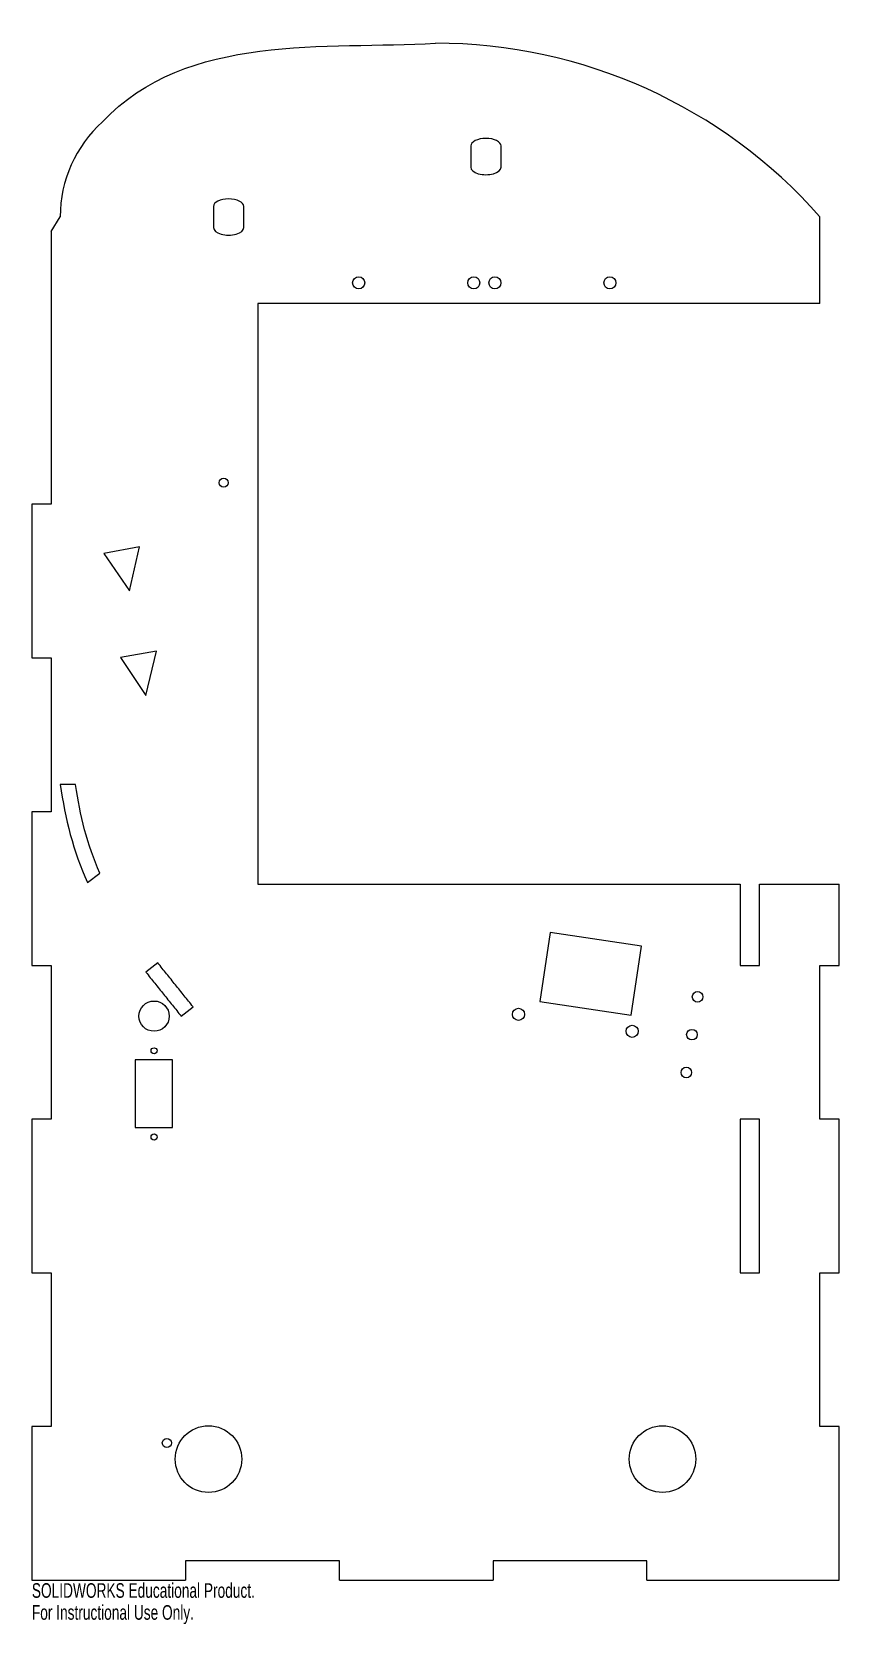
# Model space of a CAD drawing. Header units: millimetres. Extents: x -6 to 260, y -15 to 512.
import ezdxf

# ---------------------------------------------------------------- set-up
doc = ezdxf.new("R2010")
doc.units = ezdxf.units.MM
doc.styles.add('SLDTEXTSTYLE0', font='TXT', dxfattribs={"width": 0.7})

msp = doc.modelspace()

# ---------------------------------------------------------------- linework, layer by layer
at = {"color": 7, "linetype": 'Continuous', "lineweight": 25}
for p, q in [((138.65, 474.05), (138.65, 467.05)), ((148.65, 467.05), (148.65, 474.05)), ((53.65, 454.05), (53.65, 447.05)), ((63.65, 447.05), (63.65, 454.05)), ((0, 445.81), (3, 450.67)), ((254, 422), (254, 450.67)), ((0, 445.81), (0, 355.6)), ((68.35, 422), (68.35, 230)), ((254, 422), (68.35, 422)), ((0, 355.6), (-6.35, 355.6)), ((-6.35, 355.6), (-6.35, 304.8)), ((29.21, 341.59), (17.44, 339.3)), ((17.44, 339.3), (25.95, 326.95)), ((25.95, 326.95), (29.21, 341.59)), ((34.78, 307.04), (22.96, 304.95)), ((31.26, 292.45), (34.78, 307.04)), ((-6.35, 304.8), (0, 304.8)), ((0, 304.8), (0, 254)), ((22.96, 304.95), (31.26, 292.45)), ((8.1, 262.93), (3.05, 262.93)), ((0, 254), (-6.35, 254)), ((-6.35, 254), (-6.35, 203.2)), ((12.02, 230.63), (16.12, 233.69)), ((68.35, 230), (227.65, 230)), ((227.65, 230), (227.65, 203.2)), ((234, 230), (260.35, 230)), ((234, 203.2), (234, 230)), ((260.35, 203.2), (260.35, 230)), ((164.91, 214.03), (161.49, 191.26)), ((195.05, 209.5), (164.91, 214.03)), ((191.62, 186.72), (195.05, 209.5)), ((-6.35, 203.2), (0, 203.2)), ((0, 203.2), (0, 152.4)), ((35.26, 204.01), (31.33, 200.92)), ((227.65, 203.2), (234, 203.2)), ((254, 152.4), (254, 203.2)), ((254, 203.2), (260.35, 203.2)), ((42.98, 186.41), (46.89, 189.53)), ((161.49, 191.26), (191.62, 186.72)), ((27.82, 172.01), (27.82, 149.56)), ((40.07, 172.01), (27.82, 172.01)), ((40.07, 149.56), (40.07, 172.01)), ((0, 152.4), (-6.35, 152.4)), ((-6.35, 152.4), (-6.35, 101.6)), ((27.82, 149.56), (40.07, 149.56)), ((234, 152.4), (227.65, 152.4)), ((227.65, 152.4), (227.65, 101.6)), ((234, 101.6), (234, 152.4)), ((260.35, 152.4), (254, 152.4)), ((260.35, 101.6), (260.35, 152.4)), ((-6.35, 101.6), (0, 101.6)), ((0, 101.6), (0, 50.8)), ((227.65, 101.6), (234, 101.6)), ((254, 50.8), (254, 101.6)), ((254, 101.6), (260.35, 101.6)), ((0, 50.8), (-6.35, 50.8)), ((-6.35, 50.8), (-6.35, 0)), ((260.35, 50.8), (254, 50.8)), ((260.35, 0), (260.35, 50.8)), ((44.45, 6.35), (44.45, 0)), ((95.25, 6.35), (44.45, 6.35)), ((95.25, 0), (95.25, 6.35)), ((146.05, 6.35), (146.05, 0)), ((196.85, 6.35), (146.05, 6.35)), ((196.85, 0), (196.85, 6.35)), ((-6.35, 0), (44.45, 0)), ((95.25, 0), (146.05, 0)), ((196.85, 0), (260.35, 0))]:
    msp.add_line(p, q, dxfattribs=at)
for centre, radius in [((101.63, 428.8), 2), ((139.63, 428.8), 2), ((146.63, 428.8), 2), ((184.63, 428.8), 2), ((57.03, 362.75), 1.5), ((34.02, 186.41), 5), ((213.59, 192.8), 1.75), ((154.41, 187.01), 2), ((191.99, 181.4), 2), ((211.72, 180.3), 1.75), ((34.02, 174.96), 1), ((209.86, 167.79), 1.75), ((34.02, 146.46), 1), ((52, 40), 11), ((202, 40), 11), ((38.25, 45.33), 1.5)]:
    msp.add_circle(centre, radius, dxfattribs=at)
for centre, radius, start, end in [((127, 338.67), 169.33, 41.4096, 90), ((45, 450.67), 42, 131.8225, 180)]:
    msp.add_arc(centre, radius, start, end, dxfattribs=at)
for centre, start_param, end_param in [((143.65, 474.05), 3.141593, 6.283185), ((143.65, 467.05), 0, 3.141593), ((58.65, 454.05), 3.141593, 6.283185), ((58.65, 447.05), 0, 3.141593)]:
    msp.add_ellipse(centre, major_axis=(-5, 0), ratio=0.5, start_param=start_param, end_param=end_param, dxfattribs=at)
for points, degree in [([(16.99, 481.97), (44.77, 511.77), (91.21, 505.86), (127, 508)], 3), ([(3.05, 262.93), (4.61, 251.84), (7.29, 240.83), (12.02, 230.63)], 3), ([(16.12, 233.69), (11.96, 242.95), (9.55, 252.91), (8.1, 262.93)], 3), ([(31.33, 200.92), (42.98, 186.41)], 1), ([(46.89, 189.53), (35.26, 204.01)], 1)]:
    msp.add_open_spline(points, degree=degree, dxfattribs=at)

# ---------------------------------------------------------------- texts
at = {"color": 7, "linetype": 'Continuous', "char_height": 4.8336, "attachment_point": 1, "style": 'SLDTEXTSTYLE0'}
for s, insert in [('SOLIDWORKS Educational Product.', (-6.35, -1.02)), ('For Instructional Use Only.', (-6.35, -8.27))]:
    msp.add_mtext(s, dxfattribs=dict(at, insert=insert))

doc.saveas('drawing.dxf')
